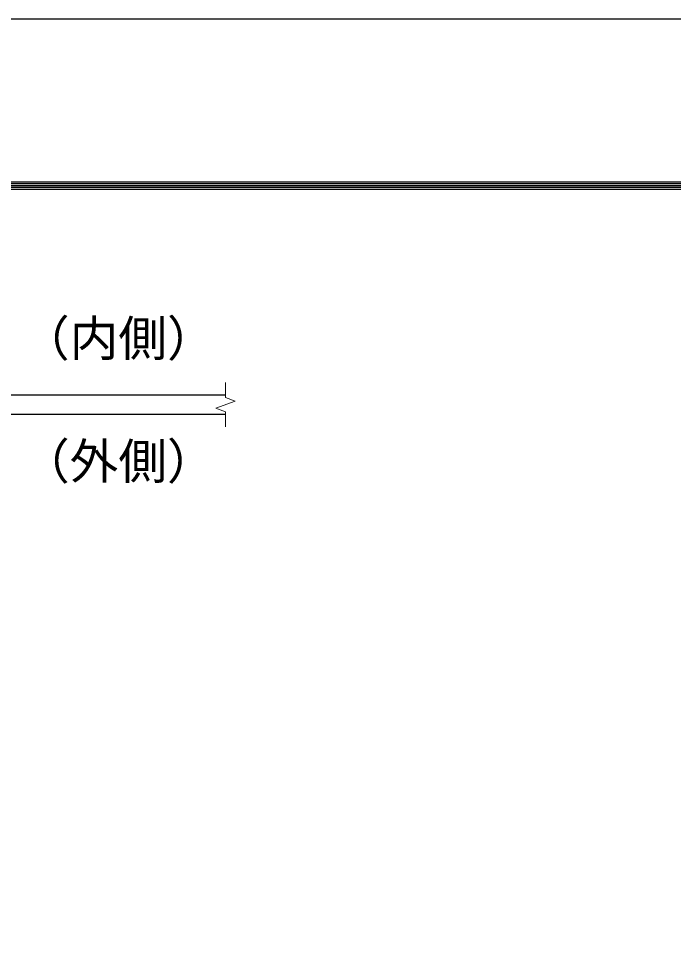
# Model space of a CAD drawing. Units: millimetres, scale not verified. Extents: x -4200 to 4200, y -2970 to 2970.
# Drawn here: x -1483 to -600, y 1709 to 2970 of the extents above; entities that cross this region are included whole.
import ezdxf
from ezdxf.enums import TextEntityAlignment as Align

# ---------------------------------------------------------------- set-up
doc = ezdxf.new("R2010")
doc.units = ezdxf.units.MM
doc.header["$LTSCALE"] = 10
for name, color, linetype, lineweight in [('0-0_D-STR1', 1, 'Continuous', 25), ('0-1_D-STR-DIM', 7, 'Continuous', 13), ('0-5_D-STR-TXT', 7, 'Continuous', 13), ('0-D_D-TTL', 7, 'Continuous', 25)]:
    doc.layers.add(name, color=color, linetype=linetype, lineweight=lineweight)
doc.styles.add('ＭＳ ゴシック', font='')
doc.styles.get('ＭＳ ゴシック').set_extended_font_data('MS Gothic')

msp = doc.modelspace()

# ---------------------------------------------------------------- linework, layer by layer
at = {"layer": '0-0_D-STR1'}
for p, q in [((-1669.03, 2462.31), (-1204.03, 2462.31)), ((-1669.03, 2436.31), (-1204.03, 2436.31))]:
    msp.add_line(p, q, dxfattribs=at)
at = {"layer": '0-1_D-STR-DIM'}
for p, q in [((-1204.03, 2458.93), (-1204.03, 2479.31)), ((-1217.24, 2444.5), (-1190.82, 2454.12)), ((-1190.82, 2454.12), (-1204.03, 2458.93)), ((-1204.03, 2439.69), (-1217.24, 2444.5)), ((-1204.03, 2419.31), (-1204.03, 2439.69))]:
    msp.add_line(p, q, dxfattribs=at)
at = {"layer": '0-D_D-TTL', "color": 2}
msp.add_lwpolyline([(-4199.92, 2970.12), (4200.08, 2970.12), (4200.08, -2969.88), (-4199.92, -2969.88)], close=True, dxfattribs=at)
at = {"layer": '0-D_D-TTL'}
for points in [[(-3929.92, 2750.12), (3930.08, 2750.12), (3930.08, -2749.88), (-3929.92, -2749.88)], [(-3927.42, 2747.62), (3927.58, 2747.62), (3927.58, -2747.38), (-3927.42, -2747.38)], [(-3924.92, 2745.12), (3925.08, 2745.12), (3925.08, -2744.88), (-3924.92, -2744.88)], [(-3922.42, 2742.62), (3922.58, 2742.62), (3922.58, -2742.38), (-3922.42, -2742.38)], [(-3919.92, 2740.12), (3920.08, 2740.12), (3920.08, -2739.88), (-3919.92, -2739.88)]]:
    msp.add_lwpolyline(points, close=True, dxfattribs=at)

# ---------------------------------------------------------------- texts
at = {"layer": '0-5_D-STR-TXT', "style": 'ＭＳ ゴシック'}
for s, p in [('（内側）', (-1479.77, 2500.24)), ('（外側）', (-1479.77, 2334.46))]:
    msp.add_text(s, height=48.09, dxfattribs=at).set_placement(p, align=Align.BOTTOM_LEFT)

doc.saveas('drawing.dxf')
